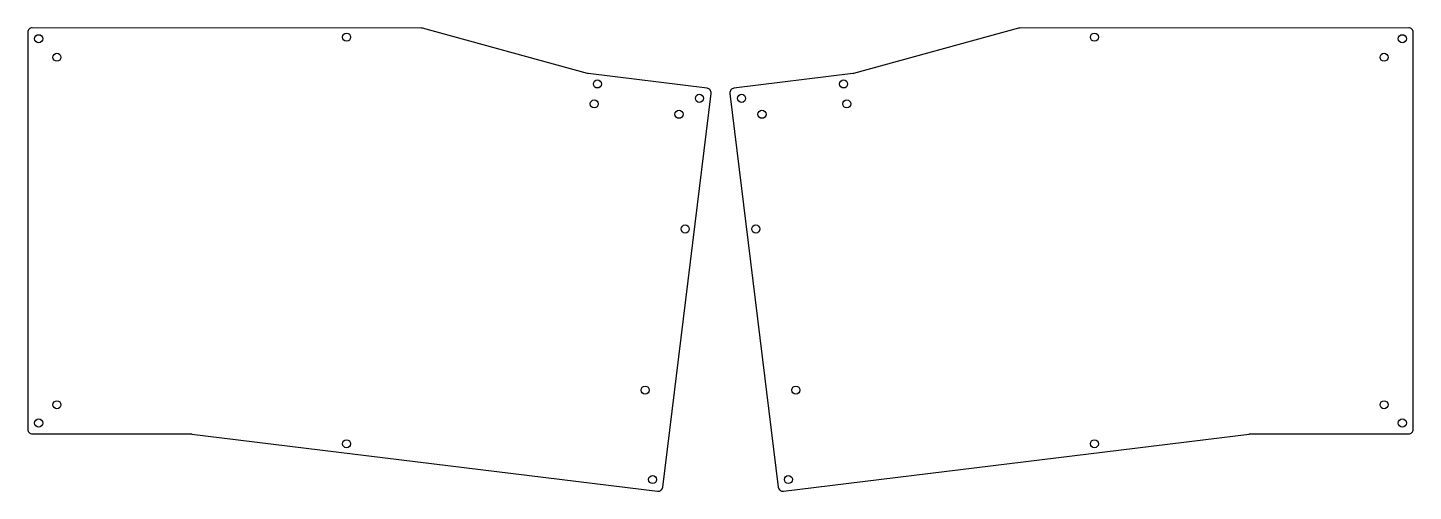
# Model space of a CAD drawing. Header units: millimetres. Extents: x -5 to 375, y -127 to 0.
import ezdxf

# ---------------------------------------------------------------- set-up
doc = ezdxf.new("R2010")
doc.units = ezdxf.units.MM
doc.layers.get('0').update_dxf_attribs({"linetype": 'CONTINUOUS'})

msp = doc.modelspace()

# ---------------------------------------------------------------- linework, layer by layer
for points in [[(40.37, -111.24), (167.79, -126.88, 0.414214), (169.19, -125.79), (182.41, -18.09, 0.414214), (181.32, -16.7), (148.8, -12.7, -0.03633), (148.62, -12.67), (103.43, -0.29, 0.066742), (103.1, -0.24), (-3.3, -0.15, 0.414464), (-4.55, -1.4), (-4.55, -109.98, 0.414214), (-3.3, -111.23), (40.22, -111.23, -0.030553)], [(202.21, -126.88), (329.63, -111.24, -0.030553), (329.78, -111.23), (373.3, -111.23, 0.414214), (374.55, -109.98), (374.55, -1.4, 0.414464), (373.3, -0.15), (266.9, -0.24, 0.066742), (266.57, -0.29), (221.38, -12.67, -0.03633), (221.2, -12.7), (188.68, -16.7, 0.414214), (187.59, -18.09), (200.81, -125.79, 0.414214)]]:
    msp.add_lwpolyline(points, format="xyb", close=True)
for centre in [(-1.55, -3.15), (82.68, -2.73), (287.32, -2.73), (371.55, -3.15), (3.45, -8.22), (366.55, -8.22), (151.32, -15.53), (218.68, -15.53), (179.22, -19.46), (190.78, -19.46), (150.45, -20.97), (173.65, -23.82), (196.35, -23.82), (219.55, -20.97), (175.34, -55.18), (194.66, -55.18), (164.39, -99.24), (205.61, -99.24), (3.45, -103.23), (366.55, -103.23), (-1.55, -108.23), (371.55, -108.23), (82.68, -113.91), (287.32, -113.91), (166.42, -123.69), (203.58, -123.69)]:
    msp.add_circle(centre, 1.1)

doc.saveas('drawing.dxf')
